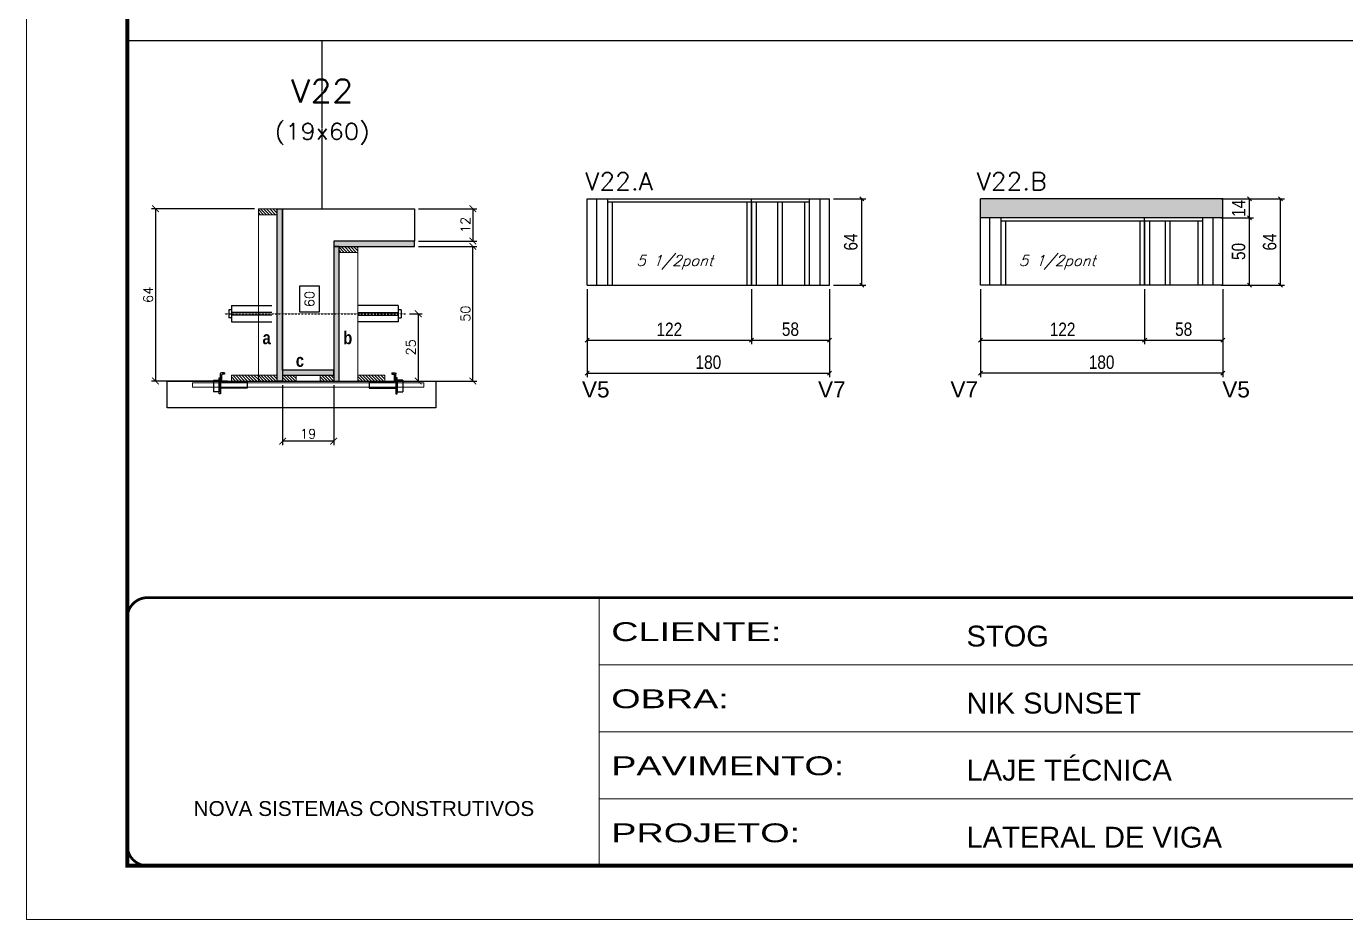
# Model space of a CAD drawing. Extents: x -10448 to -1189, y -11772 to 17235.
# Drawn here: x -7265 to -6284, y 8903 to 9567 of the extents above; entities that cross this region are included whole.
import ezdxf
from ezdxf.enums import TextEntityAlignment as Align

# ---------------------------------------------------------------- set-up
doc = ezdxf.new("R2010")
doc.units = 0
for name, pattern in [('CONTINUO', [0]), ('DASHED', [0.75, 0.5, -0.25]), ('HIDDEN', [0.375, 0.25, -0.125])]:
    doc.linetypes.add(name, pattern=pattern)
for name, color, linetype in [('5', 5, 'Continuous'), ('barrote', 251, 'Continuous'), ('COTA', 241, 'Continuous'), ('Cota Seção (2x)', 4, 'Continuous'), ('detalhes', 4, 'Continuous'), ('Painéis', 200, 'Continuous'), ('presilha', 1, 'Continuous'), ('SARR_2.2x7', 40, 'Continuous'), ('SARR_3.5x7', 81, 'Continuous'), ('TENSOR', 3, 'Continuous'), ('texto', 7, 'Continuous'), ('Texto de Titulo', 7, 'Continuous'), ('Texto Qtd Sarr', 242, 'Continuous')]:
    doc.layers.add(name, color=color, linetype=linetype)
for name, color, linetype, lineweight in [('CONCRETO', 251, 'Continuous', 25), ('Folhas', 255, 'Continuous', 9), ('Hachura', 251, 'Continuous', 9), ('Madeira', 126, 'Continuous', 18), ('SARRAFO DE PRESSAO', 251, 'DASHED', 9), ('SCO-___-LAJ', 2, 'Continuous', 0), ('Texto Seção', 7, 'Continuous', 15)]:
    doc.layers.add(name, color=color, linetype=linetype, lineweight=lineweight)
doc.styles.add('ARIAL', font='arial.ttf')
doc.styles.add('COTA TECNICA', font='techl___.ttf', dxfattribs={"height": 10})
doc.styles.add('REGUA-120', font='ROMANS.shx', dxfattribs={"height": 15})
doc.styles.add('Romans', font='romans.shx')
doc.styles.get("Standard").update_dxf_attribs({"font": 'arial.ttf'})
doc.styles.add('TECNICA', font='techb___.ttf', dxfattribs={"height": 10})
doc.styles.add('Tecnologia', font='')
doc.styles.get('Tecnologia').set_extended_font_data('Forgotten Futurist')
doc.dimstyles.new('Cota Seção (2x)', dxfattribs={"dimtxt": 7, "dimasz": 5, "dimexe": 3, "dimexo": 3, "dimgap": 2, "dimtad": 3, "dimdec": 1, "dimlfac": 0.5, "dimzin": 12, "dimdsep": 46, "dimtxsty": 'Romans', "dimblk": 'ARCHTICK', "dimcen": 0, "dimclrd": 4, "dimclre": 4, "dimclrt": 1, "dimadec": 1, "dimazin": 3, "dimtfac": 1, "dimtdec": 1, "dimtmove": 0, "dimatfit": 3, "dimldrblk": 'OBLIQUE', "dimfxl": 1, "dimtolj": 1, "dimtzin": 12, "dimarcsym": 0})
doc.dimstyles.new('Cota Seção interna', dxfattribs={"dimtxt": 7, "dimasz": 6, "dimexe": 0.18, "dimexo": 2, "dimgap": -4, "dimtad": 3, "dimdec": 1, "dimlfac": 0.5, "dimzin": 12, "dimdsep": 46, "dimtxsty": 'Romans', "dimblk": 'ARCHTICK', "dimcen": 0.09, "dimse1": 1, "dimse2": 1, "dimsd1": 1, "dimsd2": 1, "dimclrd": 180, "dimclre": 5, "dimclrt": 1, "dimadec": 0, "dimazin": 3, "dimtfac": 1, "dimtdec": 1, "dimtofl": 0, "dimtmove": 0, "dimatfit": 3, "dimldrblk": 'ARCHTICK', "dimfxl": 1, "dimtolj": 1, "dimtzin": 0, "dimarcsym": 0})
doc.dimstyles.new('PAINEL', dxfattribs={"dimtxt": 10, "dimasz": 3, "dimexe": 3, "dimexo": 3, "dimgap": 3, "dimtad": 1, "dimdec": 1, "dimzin": 12, "dimdsep": 46, "dimtxsty": 'COTA TECNICA', "dimblk1": 'OBLIQUE', "dimblk2": 'OBLIQUE', "dimsah": 1, "dimcen": 0.9, "dimclrd": 4, "dimclre": 4, "dimclrt": 240, "dimadec": 1, "dimazin": 3, "dimtfac": 1, "dimtdec": 1, "dimtmove": 0, "dimatfit": 3, "dimfxl": 1, "dimtolj": 1, "dimtzin": 12, "dimarcsym": 0})
pattern_1 = [(315, (15499.9627, 1073.3594), (1.12253202, 1.12253202), [])]

# ---------------------------------------------------------------- blocks, each defined once
blk = doc.blocks.new('9999999999')
at = {"color": 30, "linetype": 'CONTINUO'}
for p, q in [((98564.56, 34230.21), (98564.56, 34429.45)), ((98564.56, 34379.64), (99583.98, 34379.64)), ((98564.56, 34329.83), (99487.98, 34329.83)), ((98564.56, 34280.02), (99487.98, 34280.02))]:
    blk.add_line(p, q, dxfattribs=at)
at = {"color": 30, "linetype": 'CONTINUO', "const_width": 2}
blk.add_lwpolyline([(99583.98, 34230.21), (99583.98, 34414.45, 0.414214), (99568.98, 34429.45), (98228.98, 34429.45, 0.414214), (98213.98, 34414.45), (98213.98, 34245.21, 0.414214), (98228.98, 34230.21), (99583.98, 34230.21)], format="xyb", dxfattribs=at)
at = {"layer": 'Folhas'}
blk.add_lwpolyline([(98138.98, 34190.21), (99623.98, 34190.21), (99623.98, 35240.21), (98138.98, 35240.21)], close=True, dxfattribs=at)
at = {"layer": 'Folhas', "color": 30, "const_width": 3}
blk.add_lwpolyline([(98213.98, 34230.21), (99583.98, 34230.21), (99583.98, 35200.21), (98213.98, 35200.21)], close=True, dxfattribs=at)
at = {"color": 7, "linetype": 'Continuous', "ltscale": 5, "style": 'ARIAL'}
for s, height, p in [('STOG', 15.483, (98837.68, 34393.13)), ('NIK SUNSET', 15.483, (98837.68, 34343.32)), ('LAJE TÉCNICA', 15.4829, (98837.68, 34293.51)), ('NOVA SISTEMAS CONSTRUTIVOS', 11.0592, (98263.19, 34267.21)), ('LATERAL DE VIGA', 15.4829, (98837.68, 34243.7))]:
    blk.add_text(s, height=height, dxfattribs=at).set_placement(p)
at = {"layer": 'Folhas', "color": 7, "style": 'Tecnologia', "width": 1.5}
for s, p in [('CLIENTE:', (98573.65, 34397.17)), ('OBRA:', (98573.65, 34347.31)), ('PAVIMENTO:', (98573.65, 34297.5)), ('PROJETO:', (98573.65, 34247.69))]:
    blk.add_text(s, height=14, dxfattribs=at).set_placement(p)
blk = doc.blocks.new('titulo1')
at = {"layer": 'Defpoints', "color": 252, "linetype": 'HIDDEN', "ltscale": 2}
blk.add_line((0, 0), (0, 125), dxfattribs=at)
at = {"layer": 'Defpoints', "style": 'Romans', "oblique": 15}
blk.add_attdef('FOLHA', text='', height=10, dxfattribs=at).set_placement((0, 15.58), align=Align.MIDDLE_CENTER)
at = {"layer": 'Texto Qtd Sarr', "color": 3, "style": 'Romans', "oblique": 15}
for tag, height, p in [('TITULO', 17, (0, 71.45)), ('SEÇÃO', 12, (0, 41.55))]:
    blk.add_attdef(tag, text='', height=height, dxfattribs=at).set_placement(p, align=Align.MIDDLE_CENTER)
blk = doc.blocks.new('_ArchTick')
at = {"color": 0, "linetype": 'ByBlock', "const_width": 0.15}
blk.add_lwpolyline([(-0.5, -0.5), (0.5, 0.5)], dxfattribs=at)
blk = doc.blocks.new('*D848')
at = {"layer": 'COTA', "color": 4, "lineweight": -2, "transparency": 16777216}
for p, q in [((-6973.35, 9431), (-6929.98, 9431)), ((-6932.98, 9431), (-6932.98, 9407)), ((-6973.35, 9407), (-6929.98, 9407))]:
    blk.add_line(p, q, dxfattribs=at)
at = {"layer": 'Defpoints', "color": 0, "transparency": 16777216}
for p in [(-6976.35, 9431), (-6976.35, 9407), (-6932.98, 9407)]:
    blk.add_point(p, dxfattribs=at)
at = {"layer": 'COTA', "color": 4, "lineweight": -2, "transparency": 16777216, "xscale": 5, "yscale": 5, "zscale": 5}
for p, rotation in [((-6932.98, 9431), 90), ((-6932.98, 9407), 270)]:
    blk.add_blockref('_ArchTick', p, dxfattribs=dict(at, rotation=rotation))
at = {"layer": 'COTA', "color": 1, "transparency": 16777216, "insert": (-6938.48, 9419), "char_height": 7, "attachment_point": 5, "rotation": 90, "style": 'Romans'}
blk.add_mtext('\\A1;12', dxfattribs=at)
blk = doc.blocks.new('_Oblique')
at = {"color": 0, "linetype": 'ByBlock', "lineweight": -2}
blk.add_line((-0.5, -0.5), (0.5, 0.5), dxfattribs=at)
blk = doc.blocks.new('*D849')
at = {"layer": 'COTA', "color": 4, "lineweight": -2, "transparency": 16777216}
for p, q in [((-6973.35, 9403), (-6929.98, 9403)), ((-6932.98, 9303), (-6932.98, 9403)), ((-6995.35, 9303), (-6929.98, 9303))]:
    blk.add_line(p, q, dxfattribs=at)
at = {"layer": 'Defpoints', "color": 0, "transparency": 16777216}
for p in [(-6976.35, 9403), (-6932.98, 9403), (-6998.35, 9303)]:
    blk.add_point(p, dxfattribs=at)
at = {"layer": 'COTA', "color": 4, "lineweight": -2, "transparency": 16777216, "xscale": 5, "yscale": 5, "zscale": 5}
for p, rotation in [((-6932.98, 9403), 90), ((-6932.98, 9303), 270)]:
    blk.add_blockref('_ArchTick', p, dxfattribs=dict(at, rotation=rotation))
at = {"layer": 'COTA', "color": 1, "transparency": 16777216, "insert": (-6938.48, 9353), "char_height": 7, "attachment_point": 5, "rotation": 90, "style": 'Romans'}
blk.add_mtext('\\A1;50', dxfattribs=at)
blk = doc.blocks.new('*D850')
at = {"layer": 'Cota Seção (2x)', "color": 180, "lineweight": -2, "transparency": 16777216}
for p, q in [((-7046.84, 9373.43), (-7061.84, 9373.43)), ((-7061.84, 9373.43), (-7061.84, 9354.43)), ((-7046.84, 9354.43), (-7046.84, 9373.43)), ((-7061.84, 9354.43), (-7046.84, 9354.43))]:
    blk.add_line(p, q, dxfattribs=at)
at = {"layer": 'Defpoints', "color": 0, "transparency": 16777216}
for p in [(-7074.66, 9431), (-7042.84, 9431), (-7074.66, 9311)]:
    blk.add_point(p, dxfattribs=at)
at = {"layer": 'Cota Seção (2x)', "color": 1, "transparency": 16777216, "insert": (-7054.34, 9363.93), "char_height": 7, "attachment_point": 5, "rotation": 90, "style": 'Romans'}
blk.add_mtext('\\A1;60', dxfattribs=at)
blk = doc.blocks.new('*D851')
at = {"layer": 'COTA', "color": 4, "lineweight": -2, "transparency": 16777216}
for p, q in [((-7095.35, 9431), (-7171.81, 9431)), ((-7168.81, 9431), (-7168.81, 9303)), ((-7115.35, 9303), (-7171.81, 9303))]:
    blk.add_line(p, q, dxfattribs=at)
at = {"layer": 'Defpoints', "color": 0, "transparency": 16777216}
for p in [(-7092.35, 9431), (-7168.81, 9303), (-7112.35, 9303)]:
    blk.add_point(p, dxfattribs=at)
at = {"layer": 'COTA', "color": 4, "lineweight": -2, "transparency": 16777216, "xscale": 5, "yscale": 5, "zscale": 5}
for p, rotation in [((-7168.81, 9431), 90), ((-7168.81, 9303), 270)]:
    blk.add_blockref('_ArchTick', p, dxfattribs=dict(at, rotation=rotation))
at = {"layer": 'COTA', "color": 1, "transparency": 16777216, "insert": (-7174.31, 9367), "char_height": 7, "attachment_point": 5, "rotation": 90, "style": 'Romans'}
blk.add_mtext('\\A1;64', dxfattribs=at)
blk = doc.blocks.new('PRESILHA METÁLICA 1')
at = {"layer": 'presilha'}
for p, q in [((6, 15.5), (7.5, 15.5)), ((6, -2.5), (6, 15.5)), ((7.5, 10.6), (7.5, 19.9)), ((7.5, 15.5), (7.5, -2.5)), ((12, 21), (8.6, 21)), ((9, 11.6), (9, 18.9)), ((12, 19.5), (9.6, 19.5)), ((12, 21), (12, 19.5)), ((0, 13), (6, 13)), ((0, 13), (0, 0)), ((6, 0), (0, 0)), ((6, 13), (6, 0)), ((37.5, 4.1), (7.5, 4.1)), ((37.5, 11), (9.6, 11)), ((37.5, 11), (37.5, 4.1)), ((7.5, -2.5), (6, -2.5))]:
    blk.add_line(p, q, dxfattribs=at)
for centre, radius, start, end in [((8.6, 19.9), 1.14, 90, 180), ((9.6, 18.9), 0.57, 90, 180), ((9.6, 11.6), 0.57, 180, 270)]:
    blk.add_arc(centre, radius, start, end, dxfattribs=at)
blk = doc.blocks.new('*D852')
at = {"layer": 'COTA', "color": 4, "lineweight": -2, "transparency": 16777216}
for p, q in [((-7074.35, 9300), (-7074.35, 9255.28)), ((-7036.35, 9300), (-7036.35, 9255.28)), ((-7036.35, 9258.28), (-7074.35, 9258.28))]:
    blk.add_line(p, q, dxfattribs=at)
at = {"layer": 'Defpoints', "color": 0, "transparency": 16777216}
for p in [(-7074.35, 9303), (-7036.35, 9303), (-7074.35, 9258.28)]:
    blk.add_point(p, dxfattribs=at)
at = {"layer": 'COTA', "color": 4, "lineweight": -2, "transparency": 16777216, "xscale": 5, "yscale": 5, "zscale": 5, "rotation": 180}
blk.add_blockref('_ArchTick', (-7074.35, 9258.28), dxfattribs=at)
at = {"layer": 'COTA', "color": 4, "lineweight": -2, "transparency": 16777216, "xscale": 5, "yscale": 5, "zscale": 5}
blk.add_blockref('_ArchTick', (-7036.35, 9258.28), dxfattribs=at)
at = {"layer": 'COTA', "color": 1, "transparency": 16777216, "insert": (-7055.35, 9263.78), "char_height": 7, "attachment_point": 5, "style": 'Romans'}
blk.add_mtext('\\A1;19', dxfattribs=at)
blk = doc.blocks.new('*D853')
at = {"layer": 'COTA', "color": 4, "linetype": 'ByBlock', "lineweight": -2, "transparency": 16777216}
for p, q in [((-6847.92, 9371.27), (-6847.92, 9330.31)), ((-6725.92, 9371.27), (-6725.92, 9330.31)), ((-6847.92, 9333.31), (-6725.92, 9333.31))]:
    blk.add_line(p, q, dxfattribs=at)
at = {"layer": 'Defpoints', "color": 0, "linetype": 'ByBlock', "transparency": 16777216}
for p in [(-6847.92, 9374.27), (-6725.92, 9374.27), (-6725.92, 9333.31)]:
    blk.add_point(p, dxfattribs=at)
at = {"layer": 'COTA', "color": 4, "linetype": 'ByBlock', "lineweight": -2, "transparency": 16777216, "xscale": 3, "yscale": 3, "zscale": 3, "rotation": 180}
blk.add_blockref('_Oblique', (-6847.92, 9333.31), dxfattribs=at)
at = {"layer": 'COTA', "color": 4, "linetype": 'ByBlock', "lineweight": -2, "transparency": 16777216, "xscale": 3, "yscale": 3, "zscale": 3}
blk.add_blockref('_Oblique', (-6725.92, 9333.31), dxfattribs=at)
at = {"layer": 'COTA', "color": 240, "linetype": 'ByBlock', "transparency": 16777216, "insert": (-6786.92, 9341.37), "char_height": 10, "attachment_point": 5, "style": 'COTA TECNICA'}
blk.add_mtext('\\A1;122', dxfattribs=at)
blk = doc.blocks.new('*D854')
at = {"layer": 'COTA', "color": 4, "linetype": 'ByBlock', "lineweight": -2, "transparency": 16777216}
for p, q in [((-6725.92, 9371.27), (-6725.92, 9330.31)), ((-6667.92, 9371.27), (-6667.92, 9330.31)), ((-6725.92, 9333.31), (-6667.92, 9333.31))]:
    blk.add_line(p, q, dxfattribs=at)
at = {"layer": 'Defpoints', "color": 0, "linetype": 'ByBlock', "transparency": 16777216}
for p in [(-6725.92, 9374.27), (-6667.92, 9374.27), (-6667.92, 9333.31)]:
    blk.add_point(p, dxfattribs=at)
at = {"layer": 'COTA', "color": 4, "linetype": 'ByBlock', "lineweight": -2, "transparency": 16777216, "xscale": 3, "yscale": 3, "zscale": 3, "rotation": 180}
blk.add_blockref('_Oblique', (-6725.92, 9333.31), dxfattribs=at)
at = {"layer": 'COTA', "color": 4, "linetype": 'ByBlock', "lineweight": -2, "transparency": 16777216, "xscale": 3, "yscale": 3, "zscale": 3}
blk.add_blockref('_Oblique', (-6667.92, 9333.31), dxfattribs=at)
at = {"layer": 'COTA', "color": 240, "linetype": 'ByBlock', "transparency": 16777216, "insert": (-6696.92, 9341.45), "char_height": 10, "attachment_point": 5, "style": 'COTA TECNICA'}
blk.add_mtext('\\A1;58', dxfattribs=at)
blk = doc.blocks.new('*D856')
at = {"layer": 'COTA', "color": 4, "linetype": 'ByBlock', "lineweight": -2, "transparency": 16777216}
for p, q in [((-6847.92, 9371.27), (-6847.92, 9305.77)), ((-6667.92, 9371.27), (-6667.92, 9305.77)), ((-6847.92, 9308.77), (-6667.92, 9308.77))]:
    blk.add_line(p, q, dxfattribs=at)
at = {"layer": 'Defpoints', "color": 0, "linetype": 'ByBlock', "transparency": 16777216}
for p in [(-6847.92, 9374.27), (-6667.92, 9374.27), (-6667.92, 9308.77)]:
    blk.add_point(p, dxfattribs=at)
at = {"layer": 'COTA', "color": 4, "linetype": 'ByBlock', "lineweight": -2, "transparency": 16777216, "xscale": 3, "yscale": 3, "zscale": 3, "rotation": 180}
blk.add_blockref('_Oblique', (-6847.92, 9308.77), dxfattribs=at)
at = {"layer": 'COTA', "color": 4, "linetype": 'ByBlock', "lineweight": -2, "transparency": 16777216, "xscale": 3, "yscale": 3, "zscale": 3}
blk.add_blockref('_Oblique', (-6667.92, 9308.77), dxfattribs=at)
at = {"layer": 'COTA', "color": 240, "linetype": 'ByBlock', "transparency": 16777216, "insert": (-6757.92, 9316.89), "char_height": 10, "attachment_point": 5, "style": 'COTA TECNICA'}
blk.add_mtext('\\A1;180', dxfattribs=at)
blk = doc.blocks.new('*D842')
at = {"layer": 'COTA', "color": 4, "linetype": 'ByBlock', "lineweight": -2, "transparency": 16777216}
for p, q in [((-6664.92, 9438.27), (-6640.93, 9438.27)), ((-6643.93, 9374.27), (-6643.93, 9438.27)), ((-6664.92, 9374.27), (-6640.93, 9374.27))]:
    blk.add_line(p, q, dxfattribs=at)
at = {"layer": 'Defpoints', "color": 0, "linetype": 'ByBlock', "transparency": 16777216}
for p in [(-6667.92, 9438.27), (-6643.93, 9438.27), (-6667.92, 9374.27)]:
    blk.add_point(p, dxfattribs=at)
at = {"layer": 'COTA', "color": 4, "linetype": 'ByBlock', "lineweight": -2, "transparency": 16777216, "xscale": 3, "yscale": 3, "zscale": 3}
for p, rotation in [((-6643.93, 9438.27), 90), ((-6643.93, 9374.27), 270)]:
    blk.add_blockref('_Oblique', p, dxfattribs=dict(at, rotation=rotation))
at = {"layer": 'COTA', "color": 240, "linetype": 'ByBlock', "transparency": 16777216, "insert": (-6652.03, 9406.27), "char_height": 10, "attachment_point": 5, "rotation": 90, "style": 'COTA TECNICA'}
blk.add_mtext('\\A1;64', dxfattribs=at)
blk = doc.blocks.new('*D843')
at = {"layer": 'COTA', "color": 4, "linetype": 'ByBlock', "lineweight": -2, "transparency": 16777216}
for p, q in [((-6555.65, 9371.27), (-6555.65, 9330.31)), ((-6433.65, 9371.27), (-6433.65, 9330.31)), ((-6555.65, 9333.31), (-6433.65, 9333.31))]:
    blk.add_line(p, q, dxfattribs=at)
at = {"layer": 'Defpoints', "color": 0, "linetype": 'ByBlock', "transparency": 16777216}
for p in [(-6555.65, 9374.27), (-6433.65, 9374.27), (-6433.65, 9333.31)]:
    blk.add_point(p, dxfattribs=at)
at = {"layer": 'COTA', "color": 4, "linetype": 'ByBlock', "lineweight": -2, "transparency": 16777216, "xscale": 3, "yscale": 3, "zscale": 3, "rotation": 180}
blk.add_blockref('_Oblique', (-6555.65, 9333.31), dxfattribs=at)
at = {"layer": 'COTA', "color": 4, "linetype": 'ByBlock', "lineweight": -2, "transparency": 16777216, "xscale": 3, "yscale": 3, "zscale": 3}
blk.add_blockref('_Oblique', (-6433.65, 9333.31), dxfattribs=at)
at = {"layer": 'COTA', "color": 240, "linetype": 'ByBlock', "transparency": 16777216, "insert": (-6494.65, 9341.37), "char_height": 10, "attachment_point": 5, "style": 'COTA TECNICA'}
blk.add_mtext('\\A1;122', dxfattribs=at)
blk = doc.blocks.new('*D844')
at = {"layer": 'COTA', "color": 4, "linetype": 'ByBlock', "lineweight": -2, "transparency": 16777216}
for p, q in [((-6433.65, 9371.27), (-6433.65, 9330.31)), ((-6375.65, 9371.27), (-6375.65, 9330.31)), ((-6433.65, 9333.31), (-6375.65, 9333.31))]:
    blk.add_line(p, q, dxfattribs=at)
at = {"layer": 'Defpoints', "color": 0, "linetype": 'ByBlock', "transparency": 16777216}
for p in [(-6433.65, 9374.27), (-6375.65, 9374.27), (-6375.65, 9333.31)]:
    blk.add_point(p, dxfattribs=at)
at = {"layer": 'COTA', "color": 4, "linetype": 'ByBlock', "lineweight": -2, "transparency": 16777216, "xscale": 3, "yscale": 3, "zscale": 3, "rotation": 180}
blk.add_blockref('_Oblique', (-6433.65, 9333.31), dxfattribs=at)
at = {"layer": 'COTA', "color": 4, "linetype": 'ByBlock', "lineweight": -2, "transparency": 16777216, "xscale": 3, "yscale": 3, "zscale": 3}
blk.add_blockref('_Oblique', (-6375.65, 9333.31), dxfattribs=at)
at = {"layer": 'COTA', "color": 240, "linetype": 'ByBlock', "transparency": 16777216, "insert": (-6404.65, 9341.45), "char_height": 10, "attachment_point": 5, "style": 'COTA TECNICA'}
blk.add_mtext('\\A1;58', dxfattribs=at)
blk = doc.blocks.new('*D855')
at = {"layer": 'COTA', "color": 4, "linetype": 'ByBlock', "lineweight": -2, "transparency": 16777216}
for p, q in [((-6555.65, 9371.27), (-6555.65, 9305.77)), ((-6375.65, 9371.27), (-6375.65, 9305.77)), ((-6375.65, 9308.77), (-6555.65, 9308.77))]:
    blk.add_line(p, q, dxfattribs=at)
at = {"layer": 'Defpoints', "color": 0, "linetype": 'ByBlock', "transparency": 16777216}
for p in [(-6555.65, 9374.27), (-6375.65, 9374.27), (-6555.65, 9308.77)]:
    blk.add_point(p, dxfattribs=at)
at = {"layer": 'COTA', "color": 4, "linetype": 'ByBlock', "lineweight": -2, "transparency": 16777216, "xscale": 3, "yscale": 3, "zscale": 3, "rotation": 180}
blk.add_blockref('_Oblique', (-6555.65, 9308.77), dxfattribs=at)
at = {"layer": 'COTA', "color": 4, "linetype": 'ByBlock', "lineweight": -2, "transparency": 16777216, "xscale": 3, "yscale": 3, "zscale": 3}
blk.add_blockref('_Oblique', (-6375.65, 9308.77), dxfattribs=at)
at = {"layer": 'COTA', "color": 240, "linetype": 'ByBlock', "transparency": 16777216, "insert": (-6465.65, 9316.89), "char_height": 10, "attachment_point": 5, "style": 'COTA TECNICA'}
blk.add_mtext('\\A1;180', dxfattribs=at)
blk = doc.blocks.new('*D845')
at = {"layer": 'COTA', "color": 4, "linetype": 'ByBlock', "lineweight": -2, "transparency": 16777216}
for p, q in [((-6376.75, 9424.27), (-6352.76, 9424.27)), ((-6355.76, 9374.27), (-6355.76, 9424.27)), ((-6376.75, 9374.27), (-6352.76, 9374.27))]:
    blk.add_line(p, q, dxfattribs=at)
at = {"layer": 'Defpoints', "color": 0, "linetype": 'ByBlock', "transparency": 16777216}
for p in [(-6379.75, 9424.27), (-6355.76, 9424.27), (-6379.75, 9374.27)]:
    blk.add_point(p, dxfattribs=at)
at = {"layer": 'COTA', "color": 4, "linetype": 'ByBlock', "lineweight": -2, "transparency": 16777216, "xscale": 3, "yscale": 3, "zscale": 3}
for p, rotation in [((-6355.76, 9424.27), 90), ((-6355.76, 9374.27), 270)]:
    blk.add_blockref('_Oblique', p, dxfattribs=dict(at, rotation=rotation))
at = {"layer": 'COTA', "color": 240, "linetype": 'ByBlock', "transparency": 16777216, "insert": (-6363.87, 9399.27), "char_height": 10, "attachment_point": 5, "rotation": 90, "style": 'COTA TECNICA'}
blk.add_mtext('\\A1;50', dxfattribs=at)
blk = doc.blocks.new('*D846')
at = {"layer": 'COTA', "color": 4, "linetype": 'ByBlock', "lineweight": -2, "transparency": 16777216}
for p, q in [((-6376.75, 9438.27), (-6352.76, 9438.27)), ((-6355.76, 9424.27), (-6355.76, 9438.27)), ((-6376.75, 9424.27), (-6352.76, 9424.27))]:
    blk.add_line(p, q, dxfattribs=at)
at = {"layer": 'Defpoints', "color": 0, "linetype": 'ByBlock', "transparency": 16777216}
for p in [(-6379.75, 9438.27), (-6355.76, 9438.27), (-6379.75, 9424.27)]:
    blk.add_point(p, dxfattribs=at)
at = {"layer": 'COTA', "color": 4, "linetype": 'ByBlock', "lineweight": -2, "transparency": 16777216, "xscale": 3, "yscale": 3, "zscale": 3}
for p, rotation in [((-6355.76, 9438.27), 90), ((-6355.76, 9424.27), 270)]:
    blk.add_blockref('_Oblique', p, dxfattribs=dict(at, rotation=rotation))
at = {"layer": 'COTA', "color": 240, "linetype": 'ByBlock', "transparency": 16777216, "insert": (-6363.83, 9431.27), "char_height": 10, "attachment_point": 5, "rotation": 90, "style": 'COTA TECNICA'}
blk.add_mtext('\\A1;14', dxfattribs=at)
blk = doc.blocks.new('*D847')
at = {"layer": 'COTA', "color": 4, "linetype": 'ByBlock', "lineweight": -2, "transparency": 16777216}
for p, q in [((-6376.75, 9438.27), (-6329.6, 9438.27)), ((-6332.6, 9374.27), (-6332.6, 9438.27)), ((-6376.75, 9374.27), (-6329.6, 9374.27))]:
    blk.add_line(p, q, dxfattribs=at)
at = {"layer": 'Defpoints', "color": 0, "linetype": 'ByBlock', "transparency": 16777216}
for p in [(-6379.75, 9438.27), (-6332.6, 9438.27), (-6379.75, 9374.27)]:
    blk.add_point(p, dxfattribs=at)
at = {"layer": 'COTA', "color": 4, "linetype": 'ByBlock', "lineweight": -2, "transparency": 16777216, "xscale": 3, "yscale": 3, "zscale": 3}
for p, rotation in [((-6332.6, 9438.27), 90), ((-6332.6, 9374.27), 270)]:
    blk.add_blockref('_Oblique', p, dxfattribs=dict(at, rotation=rotation))
at = {"layer": 'COTA', "color": 240, "linetype": 'ByBlock', "transparency": 16777216, "insert": (-6340.7, 9406.27), "char_height": 10, "attachment_point": 5, "rotation": 90, "style": 'COTA TECNICA'}
blk.add_mtext('\\A1;64', dxfattribs=at)
blk = doc.blocks.new('*D857')
at = {"layer": 'COTA', "color": 4, "lineweight": -2, "transparency": 16777216}
for p, q in [((-6980.05, 9353), (-6970.55, 9353)), ((-6973.55, 9353), (-6973.55, 9303)), ((-6995.35, 9303), (-6970.55, 9303))]:
    blk.add_line(p, q, dxfattribs=at)
at = {"layer": 'Defpoints', "color": 0, "transparency": 16777216}
for p in [(-6983.05, 9353), (-6998.35, 9303), (-6973.55, 9303)]:
    blk.add_point(p, dxfattribs=at)
at = {"layer": 'COTA', "color": 4, "lineweight": -2, "transparency": 16777216, "xscale": 5, "yscale": 5, "zscale": 5}
for p, rotation in [((-6973.55, 9353), 90), ((-6973.55, 9303), 270)]:
    blk.add_blockref('_ArchTick', p, dxfattribs=dict(at, rotation=rotation))
at = {"layer": 'COTA', "color": 1, "transparency": 16777216, "insert": (-6979.05, 9328), "char_height": 7, "attachment_point": 5, "rotation": 90, "style": 'Romans'}
blk.add_mtext('\\A1;25', dxfattribs=at)

msp = doc.modelspace()

# ---------------------------------------------------------------- hatches: boundary and pattern name
at = {"layer": 'COTA', "linetype": 'ByBlock'}
h = msp.add_hatch(dxfattribs=at)
h.set_pattern_fill('AR-CONC', color=256, scale=0.03)
h.set_pattern_definition([(50, (-139510.1105, -11869.4756), (5.46554007, -0.47817257), [0.5715, -6.2865]), (355, (-139510.1105, -11869.4756), (-1.05730264, 5.73170536), [0.4572, -5.02921753]), (100.4514447, (-139509.655, -11869.5154), (4.40823741, 5.25353256), [0.48570026, -5.34270734]), (46.1842, (-139510.1105, -11867.9516), (8.13237123, -1.26126984), [0.85725, -9.42975]), (96.6355576, (-139509.433, -11868.057), (7.122124, 7.42278374), [0.7285507, -8.01406824]), (351.184151, (-139510.1105, -11867.9516), (7.122124, 7.42278374), [0.685799, -7.54379196]), (21, (-139509.3485, -11868.3326), (4.54843174, -3.06795595), [0.5715, -6.2865]), (326, (-139509.3485, -11868.3326), (1.85406085, 5.52563898), [0.4572, -5.0292]), (71.451445, (-139508.9695, -11868.588), (6.40249258, 2.45768307), [0.48570026, -5.34269813]), (37.5, (-139510.1105, -11869.4756), (0.092658098, 2.536651166), [0, -4.96824, 0, -5.1054, 0, -5.04825]), (7.5, (-139510.1105, -11869.4756), (2.004589875, 3.005417245), [0, -2.91084, 0, -4.85394, 0, -1.92405]), (327.5, (-139511.8098, -11869.4756), (4.067717855, -0.17186232), [0, -1.905, 0, -5.9436, 0, -7.8867]), (317.5, (-139512.5718, -11869.4756), (4.44387544, 0.76279473), [0, -2.4765, 0, -3.94716, 0, -5.6007])])
h.paths.add_polyline_path([(-6375.65, 9424.27), (-6375.65, 9438.27), (-6555.65, 9438.27), (-6555.65, 9424.27)])
at = {"layer": 'Hachura'}
h = msp.add_hatch(dxfattribs=at)
h.set_pattern_fill('ANSI31', color=256, scale=0.5, angle=270, style=0)
h.set_pattern_definition([(315, (15643.9627, 945.7594), (1.12253202, 1.12253202), [])])
h.paths.add_polyline_path([(-7092.35, 9431), (-7092.35, 9426.6), (-7078.35, 9426.6), (-7078.35, 9431)])
h = msp.add_hatch(color=256, dxfattribs=at)
h.dxf.hatch_style = 1
h.paths.add_polyline_path([(-7078.35, 9431), (-7074.35, 9431), (-7074.35, 9303), (-7078.35, 9303)])
h = msp.add_hatch(color=256, dxfattribs=at)
h.dxf.hatch_style = 1
h.paths.add_polyline_path([(-6976.35, 9403), (-6976.35, 9407), (-7036.35, 9407), (-7036.35, 9403)])
h = msp.add_hatch(color=256, dxfattribs=at)
h.dxf.hatch_style = 1
h.paths.add_polyline_path([(-7032.35, 9403), (-7036.35, 9403), (-7036.35, 9303), (-7032.35, 9303)])
h = msp.add_hatch(dxfattribs=at)
h.set_pattern_fill('ANSI31', color=256, scale=0.5, angle=90, style=0)
h.set_pattern_definition([(135, (-30315.2776, 17706.2468), (-1.12253202, -1.12253202), [])])
h.paths.add_polyline_path([(-7018.35, 9403), (-7018.35, 9398.6), (-7032.35, 9398.6), (-7032.35, 9403)])
h = msp.add_hatch(dxfattribs=at)
h.set_pattern_fill('ANSI31', color=256, scale=0.5, angle=270, style=0)
h.set_pattern_definition(pattern_1)
h.paths.add_polyline_path([(-7112.35, 9303), (-7112.35, 9307.4), (-7092.35, 9307.4), (-7092.35, 9303)])
h = msp.add_hatch(dxfattribs=at)
h.set_pattern_fill('ANSI31', color=256, scale=0.5, angle=270, style=0)
h.set_pattern_definition([(315, (15643.9627, 999.7594), (1.12253202, 1.12253202), [])])
h.paths.add_polyline_path([(-7092.35, 9303), (-7092.35, 9307.4), (-7078.35, 9307.4), (-7078.35, 9303)])
h = msp.add_hatch(color=256, dxfattribs=at)
h.dxf.hatch_style = 1
h.paths.add_polyline_path([(-7036.35, 9307.4), (-7036.35, 9311), (-7074.35, 9311), (-7074.35, 9307.4)])
h = msp.add_hatch(dxfattribs=at)
h.set_pattern_fill('ANSI31', color=256, scale=0.5, angle=270, style=0)
h.set_pattern_definition([(315, (15465.9627, 1073.3594), (1.12253202, 1.12253202), [])])
h.paths.add_polyline_path([(-7064.35, 9303), (-7064.35, 9307.4), (-7074.35, 9307.4), (-7074.35, 9303)])
h = msp.add_hatch(dxfattribs=at)
h.set_pattern_fill('ANSI31', color=256, scale=0.5, angle=270, style=0)
h.set_pattern_definition([(315, (15509.9627, 1073.3594), (1.12253202, 1.12253202), [])])
h.paths.add_polyline_path([(-7036.35, 9303), (-7036.35, 9307.4), (-7046.35, 9307.4), (-7046.35, 9303)])
h = msp.add_hatch(dxfattribs=at)
h.set_pattern_fill('ANSI31', color=256, scale=0.5, angle=270, style=0)
h.set_pattern_definition(pattern_1)
h.paths.add_polyline_path([(-6998.35, 9303), (-6998.35, 9307.4), (-7018.35, 9307.4), (-7018.35, 9303)])

# ---------------------------------------------------------------- linework, layer by layer
at = {"ltscale": 3}
for p, q in [((-7114.35, 9356), (-7114.35, 9350)), ((-7112.35, 9356), (-7114.35, 9356)), ((-7112.35, 9359), (-7112.35, 9347)), ((-7112.35, 9359), (-7082.35, 9359)), ((-7082.35, 9354), (-7112.35, 9354)), ((-6988.35, 9359), (-7018.35, 9359)), ((-7018.35, 9354), (-6988.35, 9354)), ((-6988.35, 9359), (-6988.35, 9347)), ((-6986.35, 9356), (-6988.35, 9356)), ((-6986.35, 9356), (-6986.35, 9350)), ((-7112.35, 9350), (-7114.35, 9350)), ((-7082.35, 9352), (-7112.35, 9352)), ((-7112.35, 9347), (-7082.35, 9347)), ((-7018.35, 9352), (-6988.35, 9352)), ((-6988.35, 9347), (-7018.35, 9347)), ((-6988.35, 9350), (-6986.35, 9350))]:
    msp.add_line(p, q, dxfattribs=at)
at = {"layer": 'barrote'}
msp.add_lwpolyline([(-6960.5, 9283), (-7160.08, 9283), (-7160.08, 9303), (-6960.5, 9303)], close=True, dxfattribs=at)
at = {"layer": 'CONCRETO'}
msp.add_lwpolyline([(-7074.35, 9411), (-7074.35, 9431), (-6976.35, 9431), (-6976.35, 9407), (-7036.35, 9407), (-7036.35, 9311), (-7074.35, 9311), (-7074.35, 9411)], close=True, dxfattribs=at)
at = {"layer": 'COTA', "linetype": 'ByBlock'}
for p, q in [((-7189.78, 9556), (-5819.78, 9556)), ((-6375.65, 9438.27), (-6555.65, 9438.27)), ((-6555.65, 9424.27), (-6555.65, 9438.27)), ((-6375.65, 9424.27), (-6375.65, 9438.27))]:
    msp.add_line(p, q, dxfattribs=at)
at = {"layer": 'Madeira'}
for points in [[(-7092.35, 9431), (-7092.35, 9426.6), (-7078.35, 9426.6), (-7078.35, 9431)], [(-7092.35, 9431), (-7078.35, 9431), (-7078.35, 9303), (-7092.35, 9303)], [(-7018.35, 9403), (-7018.35, 9398.6), (-7032.35, 9398.6), (-7032.35, 9403)], [(-7018.35, 9303), (-7032.35, 9303), (-7032.35, 9403), (-7018.35, 9403)], [(-7112.35, 9303), (-7112.35, 9307.4), (-7092.35, 9307.4), (-7092.35, 9303)], [(-7092.35, 9303), (-7092.35, 9307.4), (-7078.35, 9307.4), (-7078.35, 9303)], [(-7064.35, 9303), (-7064.35, 9307.4), (-7074.35, 9307.4), (-7074.35, 9303)], [(-7036.35, 9303), (-7036.35, 9307.4), (-7046.35, 9307.4), (-7046.35, 9303)], [(-6998.35, 9303), (-6998.35, 9307.4), (-7018.35, 9307.4), (-7018.35, 9303)]]:
    msp.add_lwpolyline(points, close=True, dxfattribs=at)
at = {"layer": 'Painéis', "linetype": 'ByBlock'}
for p, q in [((-6847.92, 9438.27), (-6667.92, 9438.27)), ((-6847.92, 9374.27), (-6847.92, 9438.27)), ((-6725.92, 9374.27), (-6725.92, 9438.27)), ((-6667.92, 9374.27), (-6667.92, 9438.27)), ((-6375.65, 9424.27), (-6555.65, 9424.27)), ((-6555.65, 9374.27), (-6555.65, 9424.27)), ((-6433.65, 9374.27), (-6433.65, 9424.27)), ((-6375.65, 9374.27), (-6375.65, 9424.27)), ((-6847.92, 9374.27), (-6667.92, 9374.27)), ((-6847.92, 9374.27), (-6667.92, 9374.27)), ((-6433.65, 9374.27), (-6555.65, 9374.27)), ((-6375.65, 9374.27), (-6555.65, 9374.27))]:
    msp.add_line(p, q, dxfattribs=at)
at = {"layer": 'Painéis'}
for points in [[(-7078.35, 9431), (-7074.35, 9431), (-7074.35, 9303), (-7078.35, 9303)], [(-6976.35, 9403), (-6976.35, 9407), (-7036.35, 9407), (-7036.35, 9403)], [(-7032.35, 9403), (-7036.35, 9403), (-7036.35, 9303), (-7032.35, 9303)], [(-7036.35, 9307.4), (-7036.35, 9311), (-7074.35, 9311), (-7074.35, 9307.4)]]:
    msp.add_lwpolyline(points, close=True, dxfattribs=at)
at = {"layer": 'SARR_2.2x7', "linetype": 'Continuous'}
for p, q in [((-6840.92, 9374.27), (-6840.92, 9438.27)), ((-6832.92, 9436.07), (-6725.92, 9436.07)), ((-6725.92, 9436.07), (-6682.92, 9436.07)), ((-6674.92, 9374.27), (-6674.92, 9438.27)), ((-6548.65, 9374.27), (-6548.65, 9424.27)), ((-6382.65, 9374.27), (-6382.65, 9424.27)), ((-6540.65, 9422.07), (-6433.65, 9422.07)), ((-6433.65, 9422.07), (-6390.65, 9422.07))]:
    msp.add_line(p, q, dxfattribs=at)
at = {"layer": 'SARR_3.5x7'}
for p, q in [((-6832.92, 9438.27), (-6832.92, 9374.27)), ((-6829.42, 9436.07), (-6829.42, 9374.27)), ((-6729.42, 9436.07), (-6729.42, 9374.27)), ((-6725.92, 9436.07), (-6725.92, 9374.27)), ((-6722.42, 9436.07), (-6722.42, 9374.27)), ((-6706.65, 9436.07), (-6706.65, 9374.27)), ((-6703.15, 9436.07), (-6703.15, 9374.27)), ((-6686.42, 9436.07), (-6686.42, 9374.27)), ((-6682.92, 9438.27), (-6682.92, 9374.27)), ((-6540.65, 9424.27), (-6540.65, 9374.27)), ((-6390.65, 9424.27), (-6390.65, 9374.27)), ((-6537.15, 9422.07), (-6537.15, 9374.27)), ((-6437.15, 9422.07), (-6437.15, 9374.27)), ((-6433.65, 9422.07), (-6433.65, 9374.27)), ((-6430.15, 9422.07), (-6430.15, 9374.27)), ((-6418.39, 9422.07), (-6418.39, 9374.27)), ((-6414.89, 9422.07), (-6414.89, 9374.27)), ((-6394.15, 9422.07), (-6394.15, 9374.27)), ((-6832.92, 9374.27), (-6829.42, 9374.27)), ((-6729.42, 9374.27), (-6725.92, 9374.27)), ((-6725.92, 9374.27), (-6722.42, 9374.27)), ((-6686.42, 9374.27), (-6682.92, 9374.27)), ((-6537.15, 9374.27), (-6540.65, 9374.27)), ((-6505.65, 9374.27), (-6509.15, 9374.27)), ((-6502.15, 9374.27), (-6505.65, 9374.27)), ((-6390.65, 9374.27), (-6394.15, 9374.27))]:
    msp.add_line(p, q, dxfattribs=at)
at = {"layer": 'SCO-___-LAJ', "color": 1}
msp.add_lwpolyline([(-6969.5, 9301.67), (-7141.21, 9301.67), (-7141.21, 9298.47), (-6969.5, 9298.47)], close=True, dxfattribs=at)
at = {"layer": 'TENSOR', "linetype": 'HIDDEN', "ltscale": 0.5}
msp.add_line((-7117.35, 9353), (-6983.05, 9353), dxfattribs=at)

# ---------------------------------------------------------------- block references
at = {"layer": 'presilha', "yscale": 0.6666666666666666, "zscale": 0.6666666666666666}
for p, xscale in [((-7125.62, 9295.04), 0.6666666666666666), ((-6985.09, 9295.04), -0.6666666666666666)]:
    msp.add_blockref('PRESILHA METÁLICA 1', p, dxfattribs=dict(at, xscale=xscale))
at = {"layer": 'SARRAFO DE PRESSAO', "color": 6, "linetype": 'ByBlock'}
msp.add_blockref('9999999999', (-105403.76, -25287.43), dxfattribs=at)
at = {"layer": 'Texto Seção'}
ref = msp.add_blockref('titulo1', (-7044.92, 9431), dxfattribs=dict(at, xscale=-1))
ref.add_attrib('TITULO', 'V22', dxfattribs={"layer": 'Texto de Titulo', "color": 7, "height": 17, "style": 'Romans', "width": 1.1}).set_placement((-7044.92, 9518.5), align=Align.MIDDLE_CENTER)
ref.add_attrib('SEÇÃO', '(19x60)', dxfattribs={"layer": 'Texto de Titulo', "color": 7, "height": 12, "style": 'Romans', "width": 1.1}).set_placement((-7044.92, 9488.5), align=Align.MIDDLE_CENTER)

# ---------------------------------------------------------------- texts
at = {"layer": '5', "linetype": 'Continuous'}
for s, rotation, p in [('V5', 0.00004, (-6851.84, 9290.76)), ('V7', 0.00004, (-6676.41, 9290.76)), ('V7', 359.99996, (-6578.01, 9290.76)), ('V5', 359.99996, (-6375.96, 9290.76))]:
    msp.add_text(s, height=12, rotation=rotation, dxfattribs=at).set_placement(p)
at = {"layer": 'detalhes', "style": 'TECNICA'}
for s, p in [('a', (-7089.28, 9330.33)), ('b', (-7029.31, 9330.34)), ('c', (-7064.54, 9313.5))]:
    msp.add_text(s, height=9.6, dxfattribs=at).set_placement(p)
at = {"layer": 'texto', "color": 2, "char_height": 8, "attachment_point": 5, "style": 'Romans'}
for insert in [(-6782.92, 9391.2), (-6498.57, 9391.2)]:
    msp.add_mtext('{\\Q19;\\C256;5 1/2pont}', dxfattribs=dict(at, insert=insert))
at = {"layer": 'Texto Seção', "style": 'REGUA-120', "width": 1.05}
for s, p in [('V22.A', (-6849.42, 9444.81)), ('V22.B', (-6558.51, 9444.81))]:
    msp.add_text(s, height=13, dxfattribs=at).set_placement(p)

# ---------------------------------------------------------------- dimensions: what is measured, and where the dimension line sits
at = {"layer": 'COTA'}
for base, p1, p2, angle, picture, middle in [((-7168.81, 9303), (-7092.35, 9431), (-7112.35, 9303), 90, '*D851', (-7174.31, 9367)), ((-6932.98, 9407), (-6976.35, 9431), (-6976.35, 9407), 90, '*D848', (-6938.48, 9419)), ((-6932.98, 9403), (-6998.35, 9303), (-6976.35, 9403), 90, '*D849', (-6938.48, 9353)), ((-6973.55, 9303), (-6983.05, 9353), (-6998.35, 9303), 90, '*D857', (-6979.05, 9328)), ((-7074.35, 9258.28), (-7036.35, 9303), (-7074.35, 9303), 180, '*D852', (-7055.35, 9263.78))]:
    dim = msp.add_linear_dim(base=base, p1=p1, p2=p2, angle=angle, dimstyle='Cota Seção (2x)', dxfattribs=at)
    dim.commit()
    dim.dimension.update_dxf_attribs({"geometry": picture, "text_midpoint": middle})
at = {"layer": 'COTA', "linetype": 'ByBlock'}
for base, p1, p2, angle, picture, middle in [((-6643.93, 9438.27), (-6667.92, 9374.27), (-6667.92, 9438.27), 90, '*D842', (-6652.03, 9406.27)), ((-6332.6, 9438.27), (-6379.75, 9374.27), (-6379.75, 9438.27), 90, '*D847', (-6340.7, 9406.27)), ((-6355.76, 9424.27), (-6379.75, 9374.27), (-6379.75, 9424.27), 90, '*D845', (-6363.87, 9399.27)), ((-6555.65, 9308.77), (-6375.65, 9374.27), (-6555.65, 9374.27), 180, '*D855', (-6465.65, 9316.89))]:
    dim = msp.add_linear_dim(base=base, p1=p1, p2=p2, angle=angle, dimstyle='PAINEL', dxfattribs=at)
    dim.commit()
    dim.dimension.update_dxf_attribs({"geometry": picture, "text_midpoint": middle})
dim = msp.add_linear_dim(base=(-6355.76, 9438.27), p1=(-6379.75, 9424.27), p2=(-6379.75, 9438.27), angle=90, dimstyle='PAINEL', dxfattribs=at)
dim.commit()
dim.dimension.update_dxf_attribs({"geometry": '*D846', "text_midpoint": (-6355.76, 9431.27), "dimtype": 160})
for base, p1, p2, picture, middle in [((-6725.92, 9333.31), (-6847.92, 9374.27), (-6725.92, 9374.27), '*D853', (-6786.92, 9341.37)), ((-6667.92, 9308.77), (-6847.92, 9374.27), (-6667.92, 9374.27), '*D856', (-6757.92, 9316.89)), ((-6667.92, 9333.31), (-6725.92, 9374.27), (-6667.92, 9374.27), '*D854', (-6696.92, 9341.45)), ((-6433.65, 9333.31), (-6555.65, 9374.27), (-6433.65, 9374.27), '*D843', (-6494.65, 9341.37)), ((-6375.65, 9333.31), (-6433.65, 9374.27), (-6375.65, 9374.27), '*D844', (-6404.65, 9341.45))]:
    dim = msp.add_linear_dim(base=base, p1=p1, p2=p2, dimstyle='PAINEL', dxfattribs=at)
    dim.commit()
    dim.dimension.update_dxf_attribs({"geometry": picture, "text_midpoint": middle})
at = {"layer": 'Cota Seção (2x)'}
dim = msp.add_linear_dim(base=(-7042.84, 9431), p1=(-7074.66, 9311), p2=(-7074.66, 9431), angle=90, dimstyle='Cota Seção interna', dxfattribs=at)
dim.commit()
dim.dimension.update_dxf_attribs({"geometry": '*D850', "text_midpoint": (-7042.84, 9363.93), "dimtype": 160})

doc.saveas('drawing.dxf')
